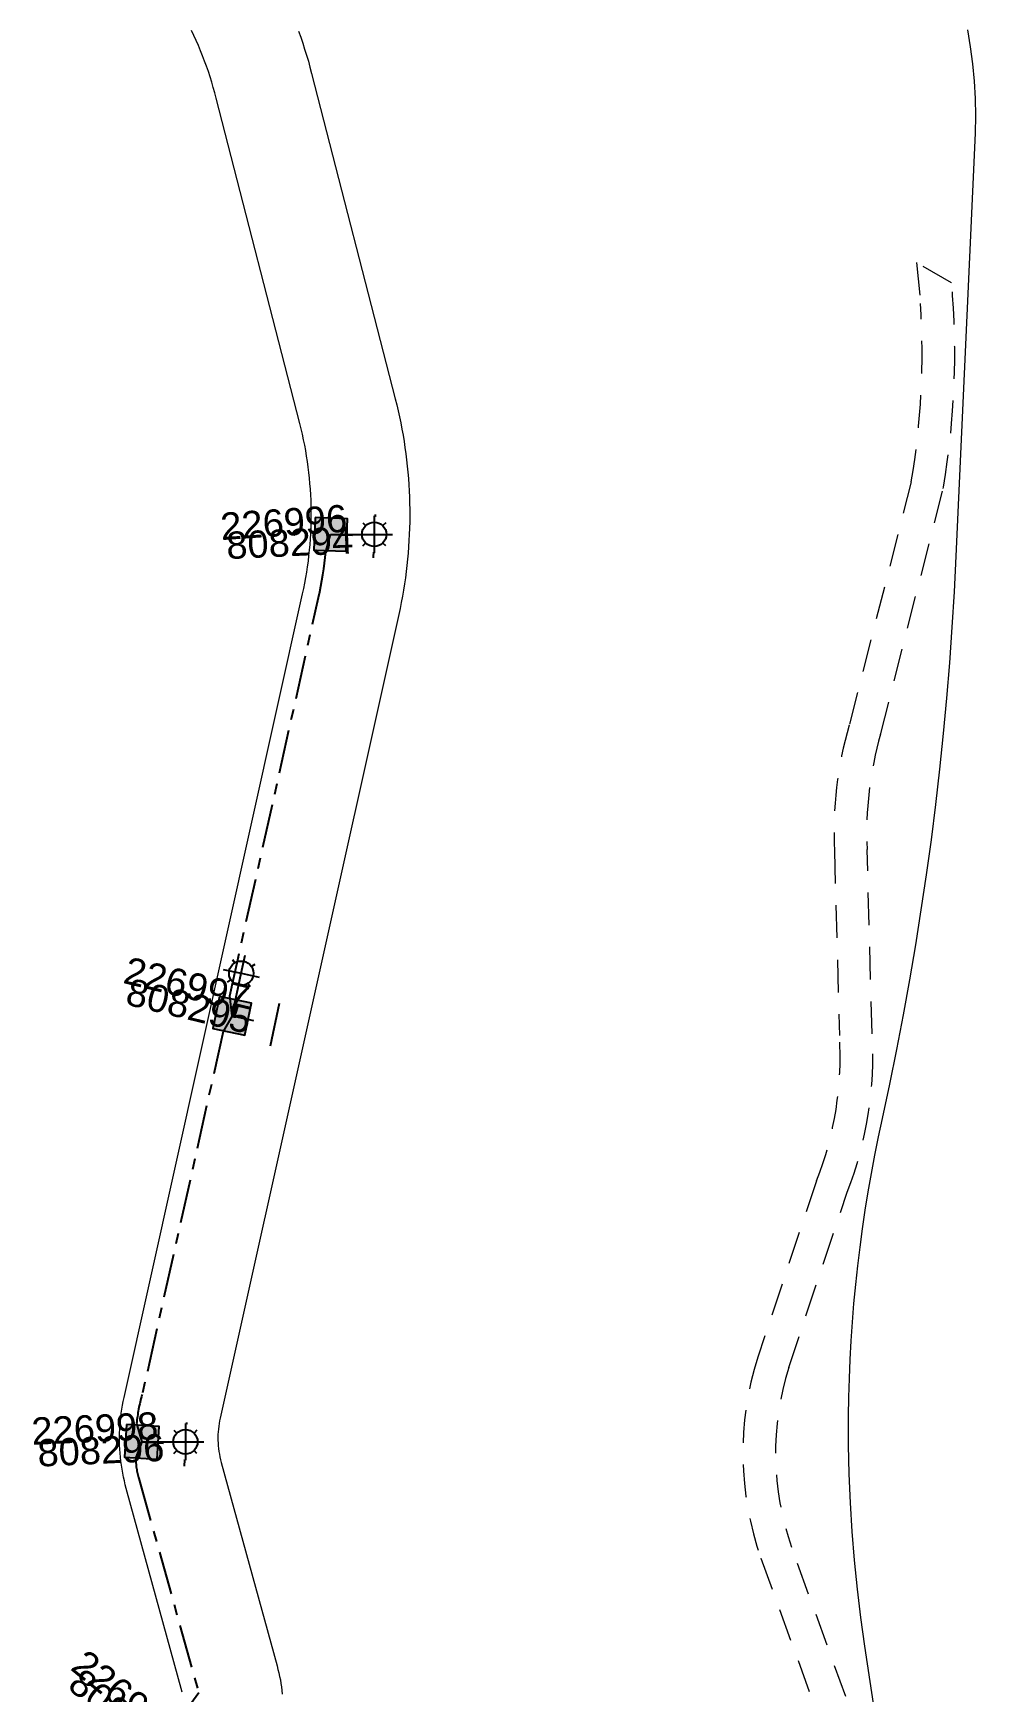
# Model space of a CAD drawing. Header units: metres. Extents: x 307635 to 308805, y 6256169 to 6257356.
# Drawn here: x 308552.6 to 308639.2, y 6256471.7 to 6256624.1 of the extents above; entities that cross this region are included whole.
import ezdxf
from ezdxf.enums import TextEntityAlignment as Align

# ---------------------------------------------------------------- set-up
doc = ezdxf.new("R2010")
doc.units = ezdxf.units.M
doc.linetypes.add('Cable Exist UG', pattern=[7, 4, -1, 1, -1])
doc.linetypes.add('Dash', pattern=[5, 3, -2])
doc.layers.get('0').update_dxf_attribs({"color": 6})
doc.layers.get('Defpoints').update_dxf_attribs({"color": 250})
for name, color, linetype, lineweight in [('Cadastre Buildings_SP_EXT', 78, 'Continuous', 15), ('Cadastre Developer_SP_EXT', 98, 'Continuous', 15), ('Cadastre Land Parcels_SP_EXT', 118, 'Continuous', 15), ('Mains_SL_EXT', 131, 'Continuous', 25)]:
    doc.layers.add(name, color=color, linetype=linetype, lineweight=lineweight)
doc.layers.add('Equip_SP_SL_EXT', color=7, linetype='Continuous')
doc.layers.add('SupportsUG_SP_LV_SL_EXT', color=7, linetype='Continuous')
doc.styles.add('COLUMN_LABEL', font='arial.ttf', dxfattribs={"height": 2})
doc.styles.add('iecARIAL', font='arial.ttf', dxfattribs={"height": 2})
doc.styles.add('POLE_LABEL', font='arial.ttf', dxfattribs={"height": 2})
doc.styles.add('SL_LABEL', font='arial.ttf', dxfattribs={"height": 2})
doc.styles.get("Standard").update_dxf_attribs({"font": 'arial.ttf'})

# ---------------------------------------------------------------- blocks, each defined once
blk = doc.blocks.new('COLUMN_EXT')
blk.add_hatch(color=256).paths.add_polyline_path([(1.5, -1.5), (1.5, 1.5), (-1.5, 1.5), (-1.5, -1.5)])
blk.add_lwpolyline([(1.5, 1.5), (-1.5, 1.5), (-1.5, -1.5), (1.5, -1.5)], close=True)
at = {"layer": 'Defpoints', "flags": 128}
for points in [[(0, 0), (0, -2)], [(2, -4), (-2, -4)]]:
    blk.add_lwpolyline(points, dxfattribs=at)
at = {"flags": 9}
for tag, p in [('STREETNAME', (-1.81, 1.6)), ('SUBURB', (-1.81, 1.8)), ('NOTES', (-1.81, 2)), ('COLUMN_TYPE', (-1.81, 0.4)), ('OWNED_BY', (-1.81, 0.6)), ('LOCATION', (-1.81, 1.4)), ('LEGEND', (-1.81, 1.2)), ('USAGE', (-1.81, 1)), ('STATE', (-1.81, 0.8))]:
    blk.add_attdef(tag, text='', height=0.2, rotation=180, dxfattribs=at).set_placement(p, align=Align.MIDDLE_LEFT)
at = {"flags": 1}
blk.add_attdef('Z', (-1.81, 2.35), '', height=0.2, rotation=180, dxfattribs=at)
at = {"flags": 9}
for tag, style, p in [('STRUCTURE_PLANT_NUMBER', 'POLE_LABEL', (-1.81, -0.03)), ('STREET_CODE', 'COLUMN_LABEL', (-1.81, 0.2))]:
    blk.add_attdef(tag, text='', height=0.2, rotation=180, dxfattribs=dict(at, style=style)).set_placement(p, align=Align.MIDDLE_LEFT)
at = {"style": 'COLUMN_LABEL', "width": 0.9, "flags": 8}
blk.add_attdef('ASSET_NUM', text='', height=2, rotation=270, dxfattribs=at).set_placement((2, -4), align=Align.MIDDLE_LEFT)
blk = doc.blocks.new('SL_LANTERN_EXT')
at = {"flags": 9}
for tag, p in [('LRATECODE', (-7.4, 0)), ('LOUTREACHVOCAB', (-7.2, 0)), ('LOUTREACH', (-7, 0)), ('LANTNUMBER', (-6.6, 0)), ('LNEW', (-6.4, 0)), ('LMASTVOCAB', (-6.2, 0)), ('LMAST', (-6, 0)), ('LLAMPVOCAB', (-5.8, 0)), ('LLAMP', (-5.6, 0)), ('LEXIST', (-5.4, 0)), ('LCHARGE3PERCENT', (-5.2, 0)), ('LCHARGE3', (-5, 0)), ('LCHARGE2PERCENT', (-4.8, 0)), ('LCHARGE2', (-4.6, 0)), ('LCHARGE1PERCENT', (-4.4, 0)), ('LCHARGE1', (-4.2, 0)), ('LCATEGORY', (-4, 0)), ('LBRACKETVOCAB', (-3.8, 0)), ('LBRACKET', (-3.6, 0)), ('LKINGHEIGHT', (-3.4, 0)), ('CREPLACE', (-3.2, 0)), ('CREMOVE', (-3, 0)), ('CNUMBER', (-2.8, 0)), ('CNEW', (-2.6, 0)), ('CEXIST', (-2.4, 0)), ('USAGE', (-2.2, 0)), ('STATE', (-2, 0)), ('OWNED_BY', (-1.8, 0)), ('ORIENTATION', (-1.6, 0)), ('OPERATING_VOLTAGE', (-1.4, 0)), ('NO_PHASES', (-1.2, 0)), ('LANTERN_TYPE', (-1, 0)), ('LANTERN_PURPOSE', (-0.8, 0)), ('CONTROL_TYPE', (-0.6, 0)), ('CONSTRUCTED_VOLTAGE', (-0.4, 0))]:
    blk.add_attdef(tag, text='', height=0.001, rotation=270, dxfattribs=at).set_placement(p, align=Align.MIDDLE_LEFT)
at = {"style": 'SL_LABEL', "flags": 9}
blk.add_attdef('STREET_CODE', text='', height=0.001, rotation=270, dxfattribs=at).set_placement((0, 0), align=Align.MIDDLE_LEFT)
at = {"flags": 1}
blk.add_attdef('Z', (0, 0), '', height=0.001, rotation=270, dxfattribs=at)
at = {"width": 0.9}
blk.add_attdef('LNUMBER', text='', height=1, dxfattribs=at).set_placement((7, -1), align=Align.MIDDLE_LEFT)
at = {"flags": 9}
for tag, p in [('LREMOVE', (0, -7.6)), ('LREPLACE', (0, -7.8)), ('LTYPE', (0, -8)), ('LTYPEVOCAB', (0, -8.2)), ('LEGEND', (0, -8.4)), ('SUBURB', (0, -8.6)), ('STREETNAME', (0, -8.8)), ('LOCATION', (0, -9)), ('NOTES', (0, -9.2)), ('MAINTAINED_BY', (0, -9.86))]:
    blk.add_attdef(tag, text='', height=0.001, dxfattribs=at).set_placement(p, align=Align.MIDDLE_LEFT)
blk.add_attdef('OPERATED_BY', (0, -9.61), '', height=0.001, dxfattribs=at)
blk.add_wipeout([(5.69, 0), (5.06, -1.06), (4, -1.69), (2.94, -1.06), (2.31, 0), (2.94, 1.06), (4, 1.69), (5.06, 1.06)])
for p, q in [((4, 1.69), (4, 0)), ((0, 0), (4, 0)), ((2.94, 1.06), (3.2, 0.8)), ((5.06, 1.06), (4.8, 0.8)), ((2.94, -1.06), (3.2, -0.8)), ((4, 0), (5.69, 0)), ((4, 0), (4, -1.69)), ((5.06, -1.06), (4.8, -0.8))]:
    blk.add_line(p, q)
blk.add_circle((4, 0), 1.12)

msp = doc.modelspace()

# ---------------------------------------------------------------- linework, layer by layer
at = {"layer": 'Cadastre Developer_SP_EXT', "linetype": 'Dash'}
msp.add_lwpolyline([(308628.99, 6256466.62), (308622.31, 6256485.02), (308622.31, 6256485.02, -0.162706), (308622.04, 6256501.55), (308622.04, 6256501.55), (308627.41, 6256517.66), (308627.41, 6256517.66, 0.110393), (308629.69, 6256532.18), (308629.69, 6256532.18), (308629.24, 6256549.11), (308629.24, 6256549.14), (308629.24, 6256549.14, -0.081978), (308630.48, 6256559.73), (308630.48, 6256559.73), (308630.49, 6256559.77), (308636.23, 6256582.3), (308636.25, 6256582.42), (308636.25, 6256582.42, 0.064006), (308637, 6256601.2), (308637, 6256601.2), (308633.79, 6256603.04), (308633.79, 6256603.04), (308634.14, 6256599.28), (308634.14, 6256599.28, -0.058122), (308633.3, 6256582.92), (308633.3, 6256582.92), (308627.59, 6256560.56), (308627.59, 6256560.56, 0.081991), (308626.24, 6256549), (308626.24, 6256549), (308626.69, 6256532.04), (308626.69, 6256532.04, -0.111497), (308624.59, 6256518.69), (308624.59, 6256518.69), (308619.19, 6256502.48), (308619.19, 6256502.48, 0.163048), (308619.49, 6256484.01), (308619.49, 6256484.01), (308626.24, 6256465.4)], format="xyb", dxfattribs=at)
at = {"layer": 'Cadastre Land Parcels_SP_EXT', "linetype": 'Continuous'}
for points in [[(308577.03, 6256624.31), (308577.22, 6256623.76), (308577.41, 6256623.21), (308577.58, 6256622.66), (308577.76, 6256622.11), (308577.92, 6256621.55), (308578.07, 6256620.99), (308578.22, 6256620.43), (308585.9, 6256590.53), (308586.04, 6256589.98), (308586.17, 6256589.42), (308586.29, 6256588.87), (308586.41, 6256588.31), (308586.51, 6256587.75), (308586.62, 6256587.18), (308586.71, 6256586.62), (308586.79, 6256586.06), (308586.87, 6256585.49), (308586.94, 6256584.92), (308587.01, 6256584.35), (308587.06, 6256583.78), (308587.11, 6256583.22), (308587.15, 6256582.64), (308587.18, 6256582.08), (308587.2, 6256581.5), (308587.22, 6256580.93), (308587.23, 6256580.36), (308587.23, 6256579.79), (308587.23, 6256579.22), (308587.21, 6256578.65), (308587.19, 6256578.07), (308587.16, 6256577.5), (308587.12, 6256576.93), (308587.08, 6256576.36), (308587.03, 6256575.79), (308586.97, 6256575.22), (308586.9, 6256574.66), (308586.83, 6256574.09), (308586.74, 6256573.52), (308586.65, 6256572.96), (308586.56, 6256572.39), (308586.45, 6256571.83), (308586.34, 6256571.27), (308586.22, 6256570.71), (308569.82, 6256496.9), (308569.77, 6256496.65), (308569.73, 6256496.39), (308569.69, 6256496.14), (308569.66, 6256495.88), (308569.64, 6256495.63), (308569.62, 6256495.37), (308569.62, 6256495.11), (308569.62, 6256494.85), (308569.63, 6256494.6), (308569.65, 6256494.34), (308569.67, 6256494.09), (308569.71, 6256493.83), (308569.75, 6256493.58), (308569.8, 6256493.32), (308569.86, 6256493.07), (308569.92, 6256492.82), (308575.05, 6256474.12), (308575.13, 6256473.81), (308575.21, 6256473.49), (308575.28, 6256473.16), (308575.35, 6256472.84), (308575.4, 6256472.51), (308575.45, 6256472.19), (308575.49, 6256471.86), (308575.52, 6256471.53)], [(308577.03, 6256624.31), (308577.22, 6256623.76), (308577.41, 6256623.21), (308577.58, 6256622.66), (308577.76, 6256622.11), (308577.92, 6256621.55), (308578.07, 6256620.99), (308578.22, 6256620.43), (308585.9, 6256590.53), (308586.04, 6256589.98), (308586.17, 6256589.42), (308586.29, 6256588.87), (308586.41, 6256588.31), (308586.51, 6256587.75), (308586.62, 6256587.18), (308586.71, 6256586.62), (308586.79, 6256586.06), (308586.87, 6256585.49), (308586.94, 6256584.92), (308587.01, 6256584.35), (308587.06, 6256583.78), (308587.11, 6256583.22), (308587.15, 6256582.64), (308587.18, 6256582.08), (308587.2, 6256581.5), (308587.22, 6256580.93), (308587.23, 6256580.36), (308587.23, 6256579.79), (308587.23, 6256579.22), (308587.21, 6256578.65), (308587.19, 6256578.07), (308587.16, 6256577.5), (308587.12, 6256576.93), (308587.08, 6256576.36), (308587.03, 6256575.79), (308586.97, 6256575.22), (308586.9, 6256574.66), (308586.83, 6256574.09), (308586.74, 6256573.52), (308586.65, 6256572.96), (308586.56, 6256572.39), (308586.45, 6256571.83), (308586.34, 6256571.27), (308586.22, 6256570.71), (308569.82, 6256496.9), (308569.77, 6256496.65), (308569.73, 6256496.39), (308569.69, 6256496.14), (308569.66, 6256495.88), (308569.64, 6256495.63), (308569.62, 6256495.37), (308569.62, 6256495.11), (308569.62, 6256494.85), (308569.63, 6256494.6), (308569.65, 6256494.34), (308569.67, 6256494.09), (308569.71, 6256493.83), (308569.75, 6256493.58), (308569.8, 6256493.32), (308569.86, 6256493.07), (308569.92, 6256492.82), (308575.05, 6256474.12), (308575.13, 6256473.81), (308575.21, 6256473.49), (308575.28, 6256473.16), (308575.35, 6256472.84), (308575.4, 6256472.51), (308575.45, 6256472.19), (308575.49, 6256471.86), (308575.52, 6256471.53)], [(308636.63, 6256425.65), (308629.04, 6256475.94), (308628.67, 6256478.56), (308628.35, 6256481.19), (308628.08, 6256483.83), (308627.87, 6256486.47), (308627.71, 6256489.12), (308627.6, 6256491.77), (308627.54, 6256494.42), (308627.53, 6256497.07), (308627.56, 6256498.8), (308627.61, 6256500.53), (308627.68, 6256502.26), (308627.78, 6256503.99), (308627.89, 6256505.71), (308628.03, 6256507.43), (308628.2, 6256509.15), (308628.38, 6256510.87), (308628.59, 6256512.58), (308628.82, 6256514.28), (308629.07, 6256515.99), (308629.34, 6256517.68), (308629.64, 6256519.37), (308629.96, 6256521.06), (308630.3, 6256522.74), (308630.66, 6256524.41), (308631.34, 6256527.58), (308631.98, 6256530.76), (308632.59, 6256533.95), (308633.17, 6256537.15), (308633.71, 6256540.36), (308634.22, 6256543.58), (308634.7, 6256546.8), (308635.14, 6256550.03), (308635.54, 6256553.27), (308635.92, 6256556.52), (308636.25, 6256559.77), (308636.56, 6256563.02), (308636.83, 6256566.28), (308637.06, 6256569.55), (308637.26, 6256572.81), (308637.43, 6256576.08), (308639.19, 6256614.95), (308639.22, 6256616.54), (308639.2, 6256618.13), (308639.11, 6256619.72), (308638.96, 6256621.31), (308638.75, 6256622.88), (308638.48, 6256624.44)], [(308636.63, 6256425.65), (308629.04, 6256475.94), (308628.67, 6256478.56), (308628.35, 6256481.19), (308628.08, 6256483.83), (308627.87, 6256486.47), (308627.71, 6256489.12), (308627.6, 6256491.77), (308627.54, 6256494.42), (308627.53, 6256497.07), (308627.56, 6256498.8), (308627.61, 6256500.53), (308627.68, 6256502.26), (308627.78, 6256503.99), (308627.89, 6256505.71), (308628.03, 6256507.43), (308628.2, 6256509.15), (308628.38, 6256510.87), (308628.59, 6256512.58), (308628.82, 6256514.28), (308629.07, 6256515.99), (308629.34, 6256517.68), (308629.64, 6256519.37), (308629.96, 6256521.06), (308630.3, 6256522.74), (308630.66, 6256524.41), (308631.34, 6256527.58), (308631.98, 6256530.76), (308632.59, 6256533.95), (308633.17, 6256537.15), (308633.71, 6256540.36), (308634.22, 6256543.58), (308634.7, 6256546.8), (308635.14, 6256550.03), (308635.54, 6256553.27), (308635.92, 6256556.52), (308636.25, 6256559.77), (308636.56, 6256563.02), (308636.83, 6256566.28), (308637.06, 6256569.55), (308637.26, 6256572.81), (308637.43, 6256576.08), (308639.19, 6256614.95), (308639.22, 6256616.54), (308639.2, 6256618.13), (308639.11, 6256619.72), (308638.96, 6256621.31), (308638.75, 6256622.88), (308638.48, 6256624.44)]]:
    msp.add_lwpolyline(points, dxfattribs=at)

# ---------------------------------------------------------------- block references
at = {"layer": 'SupportsUG_SP_LV_SL_EXT'}
ref = msp.add_blockref('COLUMN_EXT', (308579.97, 6256578.08), dxfattribs=dict(at, rotation=87.6959001728754))
ref.add_attrib('ASSET_NUM', '808294', dxfattribs={"layer": '0', "height": 2.5, "rotation": 2.5974, "style": 'COLUMN_LABEL'}).set_placement((308581.97, 6256578.83), align=Align.TOP_RIGHT)
ref = msp.add_blockref('COLUMN_EXT', (308570.92, 6256533.85), dxfattribs=dict(at, rotation=77.9437891281312))
ref.add_attrib('ASSET_NUM', '808295', dxfattribs={"layer": '0', "height": 2.5, "rotation": 346.366, "style": 'COLUMN_LABEL'}).set_placement((308572.92, 6256534.6), align=Align.TOP_RIGHT)
ref = msp.add_blockref('COLUMN_EXT', (308562.63, 6256494.71), dxfattribs=dict(at, rotation=86.72332639900071))
ref.add_attrib('ASSET_NUM', '808296', dxfattribs={"layer": '0', "height": 2.5, "rotation": 2.6205, "style": 'COLUMN_LABEL'}).set_placement((308564.63, 6256495.46), align=Align.TOP_RIGHT)
ref = msp.add_blockref('COLUMN_EXT', (308564.31, 6256465.99), dxfattribs=dict(at, rotation=54.90360256720189))
ref.add_attrib('ASSET_NUM', '808297', dxfattribs={"layer": '0', "height": 2.5, "rotation": 321.0335, "style": 'COLUMN_LABEL'}).set_placement((308566.31, 6256466.74), align=Align.TOP_RIGHT)

# ---------------------------------------------------------------- next in the draw order: block references
at = {"layer": 'Equip_SP_SL_EXT'}
ref = msp.add_blockref('SL_LANTERN_EXT', (308579.97, 6256578.08), dxfattribs=at)
ref.add_attrib('ASSET_NUM', '226996', dxfattribs={"layer": '0', "height": 2.5, "rotation": 3.8735, "style": 'iecARIAL'}).set_placement((308581.47, 6256579.58), align=Align.MIDDLE_RIGHT)
ref = msp.add_blockref('SL_LANTERN_EXT', (308570.92, 6256533.85), dxfattribs=dict(at, rotation=77.9437891281312))
ref.add_attrib('ASSET_NUM', '226997', dxfattribs={"layer": '0', "height": 2.5, "rotation": 346.366, "style": 'iecARIAL'}).set_placement((308572.42, 6256535.35), align=Align.MIDDLE_RIGHT)
ref = msp.add_blockref('SL_LANTERN_EXT', (308562.63, 6256494.71), dxfattribs=at)
ref.add_attrib('ASSET_NUM', '226998', dxfattribs={"layer": '0', "height": 2.5, "rotation": 2.6205, "style": 'iecARIAL'}).set_placement((308564.13, 6256496.21), align=Align.MIDDLE_RIGHT)
ref = msp.add_blockref('SL_LANTERN_EXT', (308564.31, 6256465.99), dxfattribs=at)
ref.add_attrib('ASSET_NUM', '226999', dxfattribs={"layer": '0', "height": 2.5, "rotation": 321.0335, "style": 'iecARIAL'}).set_placement((308565.81, 6256467.49), align=Align.MIDDLE_RIGHT)

# ---------------------------------------------------------------- next in the draw order: linework, layer by layer
at = {"layer": 'Cadastre Buildings_SP_EXT', "linetype": 'Continuous'}
msp.add_lwpolyline([(308566.32, 6256471.71), (308561.2, 6256490.41), (308561.1, 6256490.76), (308561.02, 6256491.12), (308560.94, 6256491.48), (308560.87, 6256491.84), (308560.81, 6256492.2), (308560.75, 6256492.57), (308560.7, 6256492.93), (308560.66, 6256493.3), (308560.63, 6256493.67), (308560.61, 6256494.03), (308560.59, 6256494.4), (308560.58, 6256494.77), (308560.58, 6256495.14), (308560.59, 6256495.51), (308560.6, 6256495.87), (308560.62, 6256496.24), (308560.65, 6256496.61), (308560.69, 6256496.98), (308560.74, 6256497.34), (308560.79, 6256497.71), (308560.85, 6256498.07), (308560.92, 6256498.43), (308561, 6256498.79), (308577.39, 6256572.61), (308577.5, 6256573.1), (308577.6, 6256573.61), (308577.69, 6256574.11), (308577.77, 6256574.61), (308577.85, 6256575.11), (308577.92, 6256575.62), (308577.98, 6256576.13), (308578.03, 6256576.63), (308578.08, 6256577.14), (308578.12, 6256577.65), (308578.15, 6256578.16), (308578.17, 6256578.67), (308578.19, 6256579.18), (308578.19, 6256579.69), (308578.19, 6256580.2), (308578.18, 6256580.7), (308578.17, 6256581.21), (308578.14, 6256581.72), (308578.11, 6256582.23), (308578.07, 6256582.74), (308578.03, 6256583.25), (308577.97, 6256583.75), (308577.91, 6256584.26), (308577.84, 6256584.76), (308577.76, 6256585.26), (308577.68, 6256585.77), (308577.59, 6256586.27), (308577.48, 6256586.77), (308577.38, 6256587.27), (308577.26, 6256587.76), (308577.14, 6256588.25), (308569.46, 6256618.15), (308569.33, 6256618.64), (308569.19, 6256619.13), (308569.05, 6256619.62), (308568.9, 6256620.11), (308568.74, 6256620.6), (308568.57, 6256621.08), (308568.39, 6256621.56), (308568.21, 6256622.04), (308568.02, 6256622.51), (308567.82, 6256622.98), (308567.62, 6256623.45), (308567.41, 6256623.91), (308567.19, 6256624.37)], dxfattribs=at)
at = {"layer": 'Mains_SL_EXT', "linetype": 'Cable Exist UG'}
msp.add_lwpolyline([(308570.92, 6256533.85), (308570.7, 6256535.68), (308570.7, 6256535.68), (308578.86, 6256572.29), (308578.97, 6256572.8), (308579.07, 6256573.33), (308579.17, 6256573.85), (308579.25, 6256574.37), (308579.33, 6256574.9), (308579.41, 6256575.43), (308579.47, 6256575.96), (308579.52, 6256576.47), (308579.97, 6256578.08)], dxfattribs=at)
for points in [[(308570.92, 6256533.85), (308570.1, 6256532.41), (308570.1, 6256532.41), (308562.66, 6256499.05), (308562.64, 6256498.99), (308562.64, 6256498.99, 0.052793), (308562.15, 6256496.39), (308562.15, 6256496.39), (308562.63, 6256494.71)], [(308562.63, 6256494.71), (308562.07, 6256493.27), (308562.07, 6256493.27, 0.074813), (308562.35, 6256491.33), (308562.35, 6256491.33), (308567.86, 6256471.65), (308564.69, 6256467.28), (308564.31, 6256465.99)]]:
    msp.add_lwpolyline(points, format="xyb", dxfattribs=at)

doc.saveas('drawing.dxf')
